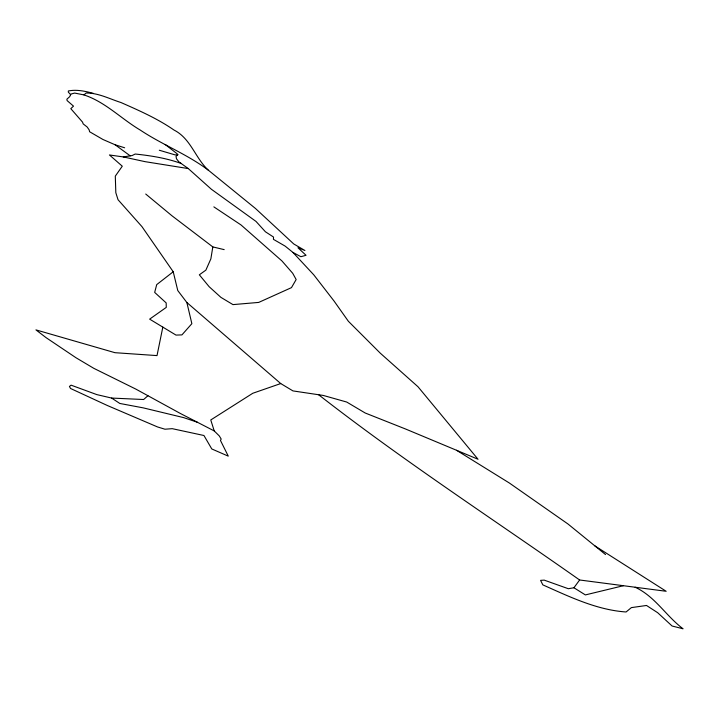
<?xml version="1.0" encoding="UTF-8"?>
<svg xmlns="http://www.w3.org/2000/svg" width="719" height="719" viewBox="0 0 719 719"><rect width="100%" height="100%" fill="white"/><g stroke="black" fill="none" stroke-linecap="round" stroke-linejoin="round"><path stroke-width="1.08" d="M145.723 194.031L171.976 215.79L212.824 246.914L210.856 258.876L205.868 270.137L199.343 274.811L209.148 286.701L220.913 297.369L232.965 304.613L258.723 302.411L291.474 287.627L296.156 279.538L292.696 273.274L281.938 260.943L241.027 224.957L213.858 206.874M162.827 327.118L157.012 355.599L114.959 352.687L35.95 329.886L46.07 337.642L76.052 357.783L93.785 368.317L135.855 389.105L180.514 413.56L214.226 430.924L219.268 435.912L221.191 439.057L220.445 440.405L228.274 456.143L211.781 448.953L203.944 435.507L172.236 428.668L164.957 429.216L157.569 426.96L107.347 405.507L70.534 388.476L69.437 386.445L71.082 385.159L96.813 394.605L111.625 398.065L143.647 399.521L147.943 395.72M635.111 587.225C655.027 596.366 665.938 615.922 683.05 628.783L672.085 626.006L657.705 612.732L646.507 605.47L631.363 607.618L626.087 611.977C596.788 609.991 569.322 596.662 542.827 584.871L540.58 580.368L544.211 580.125L568.325 588.717L573.933 587.765L579.622 579.99L666.162 591.279L594.874 545.883M165.235 144.51L177.216 153.848L177.836 154.747L176.02 156.293L176.479 158.764L178.905 161.874L188.297 168.579L211.431 189.295L256.009 221.425L265.419 231.779L273.535 237.054L273.436 239.346L285.092 246.078L292.93 252.414L313.799 274.865L334.011 300.982L348.373 321.276L380.315 353.2L417.982 386.741L478.027 459.252L405.615 429.027L365.198 413.003L346.702 402.038L323.244 395.432L292.966 390.911L280.734 383.56L186.868 302.519L177.773 290.548L173.225 271.764L141.949 226.62L118.033 199.72L115.822 192.71L115.301 176.128L122.275 166.197L109.45 154.962L123.273 156.931L145.076 161.658L188.297 168.579M124.657 147.79L115.112 144.771L102.943 139.486L89.614 131.748L89.156 129.878L87.179 127.02L83.188 123.902L82.541 122.122L70.804 108.659L73.5 106.133L67.119 100.597L66.867 99.204L69.653 96.714L70.974 94.063L74.65 93.066L83.943 94.908L86.154 93.03C98.386 92.886 109.54 98.898 120.945 102.52C139.198 110.555 157.56 118.653 174.016 130.049C190.814 138.596 195.119 157.803 208.195 170.061L255.479 208.483L293.747 243.957L304.919 250.5L297.954 247.749L306.042 255.299L300.893 256.71L292.93 252.414M173.225 271.764L156.706 284.625L154.675 292.408L166.17 302.906L166.269 307.39L149.642 319.137L176.002 335.09L181.934 334.892L191.856 323.676L186.868 302.519M280.734 383.56L252.791 393.266L210.766 419.959L214.226 430.924M623.436 585.706L585.374 594.919L573.933 587.765M123.273 156.931L132.107 155.565L135.199 154.028C150.684 155.637 166.44 158.135 181.089 163.438M177.836 154.747L175.193 154.918L159.312 150.235M212.824 246.914L224.184 249.628M93.434 93.416C85.408 91.196 76.6 89.282 68.359 90.971L68.314 92.131L70.66 94.692M197.365 422.242L183.561 417.595L143.243 407.871L119.812 403.458L111.625 398.065M83.943 94.908C105.405 101.999 121.169 118.77 140.25 130.067C162.143 144.663 187.084 154.181 208.195 170.061M456.529 450.274L509.349 483.006L567.983 523.998L605.533 554.565M579.622 579.99C492.353 518.624 402.811 460.421 318.634 394.749M115.112 144.771L130.22 155.861"/></g></svg>
